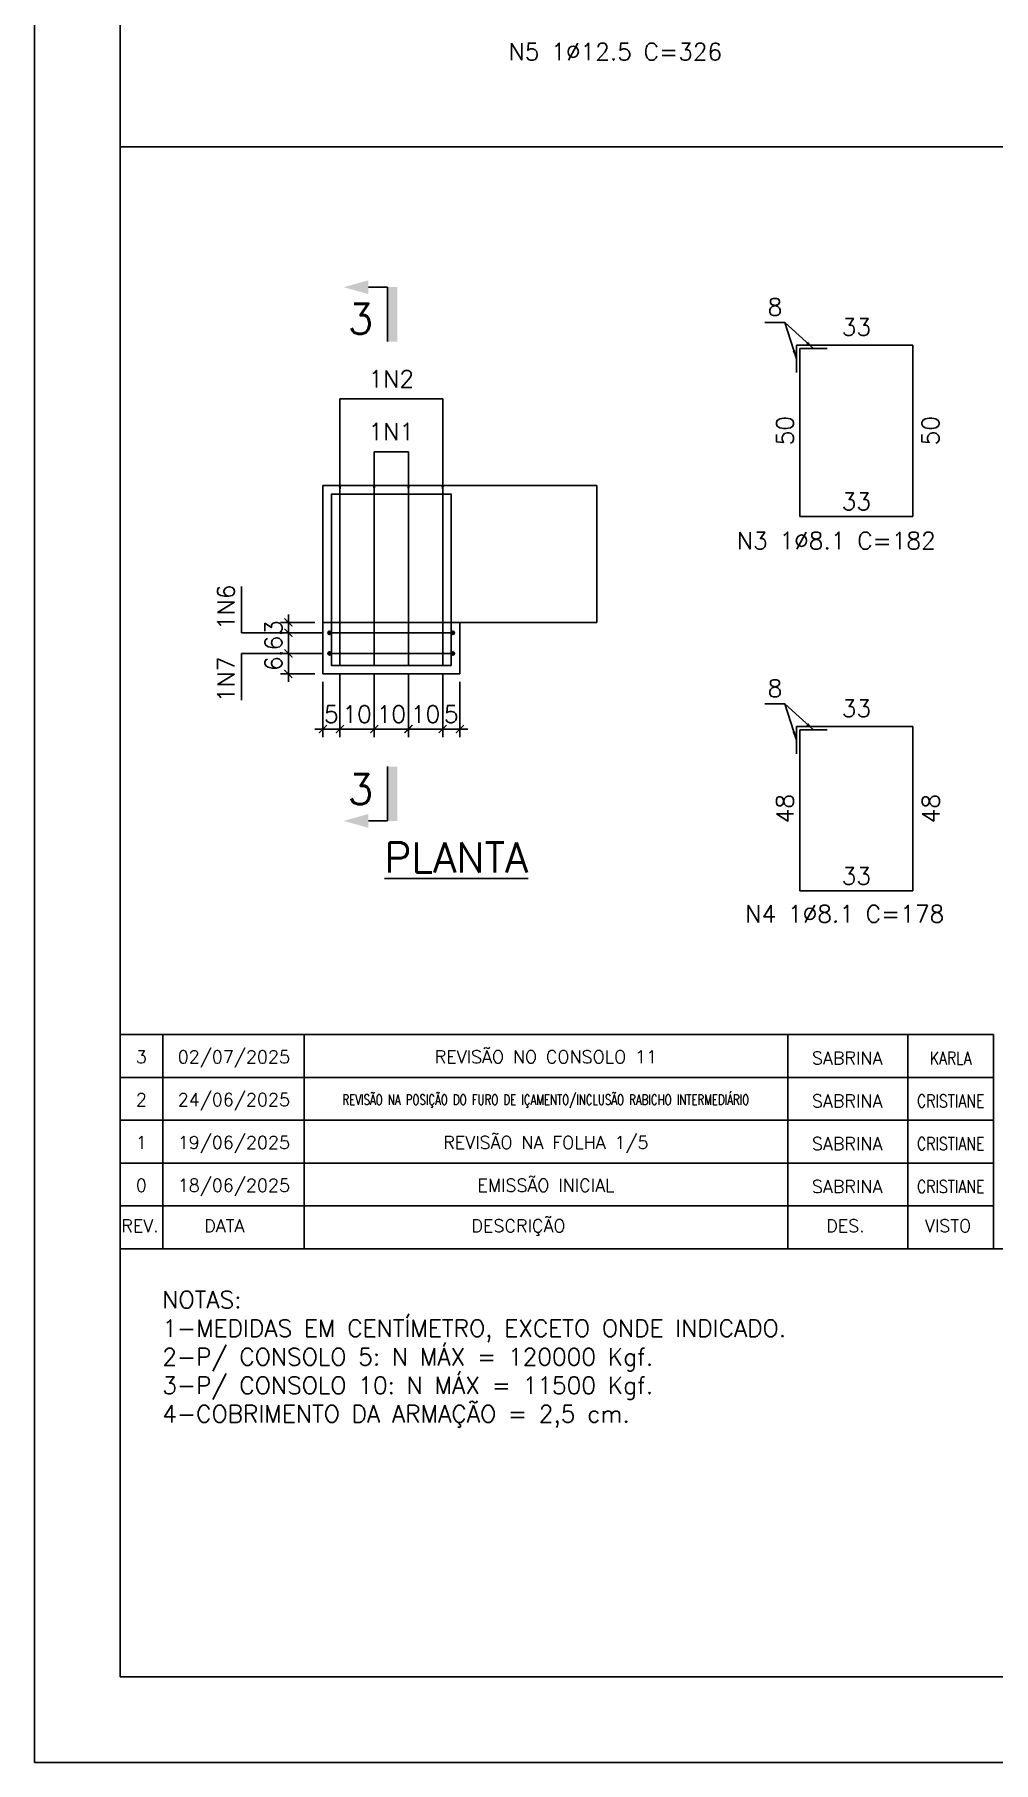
# Model space of a CAD drawing. Header units: centimetres. Extents: x 1658 to 19651, y 8082 to 11444.
# Drawn here: x 9541 to 10381, y 8294 to 9807 of the extents above; entities that cross this region are included whole.
import ezdxf
from ezdxf.enums import TextEntityAlignment as Align

# ---------------------------------------------------------------- set-up
doc = ezdxf.new("R2010")
doc.units = ezdxf.units.CM
doc.header["$LTSCALE"] = 50
doc.header["$MEASUREMENT"] = 0
doc.header["$PDMODE"] = 67
for name, color, linetype in [('FORMATO-PRECON', 2, 'Continuous'), ('HACHURAS-PRECON', 1, 'Continuous'), ('IND- CORTE-PRECON', 4, 'Continuous'), ('LINHA-01-PRECON', 1, 'Continuous'), ('LINHA-02-PRECON', 2, 'Continuous'), ('LINHA-04-PRECON', 4, 'Continuous'), ('TEXTO-35-PRECON', 5, 'Continuous'), ('X1', 2, 'Continuous')]:
    doc.layers.add(name, color=color, linetype=linetype)
doc.styles.add('PRECON-ROMANS', font='romans.shx')
doc.styles.add('ROMANS', font='ROMANS.SHX', dxfattribs={"oblique": 15, "height": 3})
doc.styles.get("Standard").update_dxf_attribs({"font": 'romans.shx'})
doc.dimstyles.new('ESC50-50', dxfattribs={"dimscale": 50, "dimtxt": 0.2, "dimasz": 0.15, "dimexe": 0.15, "dimexo": 0.15, "dimgap": 0.08, "dimtad": 1, "dimdec": 1, "dimzin": 12, "dimdsep": 46, "dimtxsty": 'Standard', "dimblk": 'ARCHTICK', "dimcen": 0.09, "dimdle": 0.15, "dimclrd": 256, "dimclre": 256, "dimclrt": 2, "dimazin": 3, "dimtfac": 1, "dimtdec": 1, "dimtmove": 1, "dimatfit": 2, "dimfxl": 0.15, "dimtolj": 1, "dimtzin": 0, "dimarcsym": 0})
doc.dimstyles.new('ESC75-25', dxfattribs={"dimscale": 0, "dimtxt": 15, "dimasz": 7, "dimexe": 7, "dimexo": 7, "dimgap": 5.5, "dimtad": 1, "dimdec": 1, "dimlfac": 0.333333, "dimdsep": 46, "dimtxsty": 'Standard', "dimblk": 'ARCHTICK', "dimcen": 0.1, "dimdle": 7, "dimclrd": 256, "dimclre": 256, "dimclrt": 2, "dimadec": 0, "dimazin": 0, "dimtfac": 1, "dimtdec": 1, "dimtix": 1, "dimtmove": 2, "dimatfit": 3, "dimfxl": 1, "dimarcsym": 0})

# ---------------------------------------------------------------- blocks, each defined once
blk = doc.blocks.new('A$C2E607E54')
at = {"layer": 'FORMATO-PRECON'}
blk.add_lwpolyline([(0, 4200), (2970, 4200), (2970, 0), (0, 0)], close=True, dxfattribs=at)
at = {"layer": 'FORMATO-PRECON', "color": 6}
blk.add_lwpolyline([(100, 3950), (2870, 3950), (2870, 100), (100, 100)], close=True, dxfattribs=at)
blk = doc.blocks.new('A$C6E105C5C')
at = {"layer": 'FORMATO-PRECON', "color": 6}
for q in [(1020, 50), (0, 0)]:
    blk.add_line((0, 50), q, dxfattribs=at)
at = {"layer": 'FORMATO-PRECON', "color": 3}
blk.add_lwpolyline([(0, 50), (1020, 50), (1020, 0), (0, 0)], close=True, dxfattribs=at)
at = {"layer": 'FORMATO-PRECON', "color": 1}
for points in [[(50, 50), (50, 0)], [(215, 50), (215, 0)], [(780, 50), (780, 0)], [(920, 50), (920, 0)]]:
    blk.add_lwpolyline(points, dxfattribs=at)
at = {"layer": 'FORMATO-PRECON', "style": 'ROMANS'}
for s, p in [('REV.', (1.3, 19.2)), ('DATA', (98.1, 19.2)), ('DESCRIÇÃO', (410.2, 19.2)), ('DES.', (824.6, 19.2)), ('VISTO', (940, 19.2))]:
    blk.add_text(s, height=15, dxfattribs=at).set_placement(p)
blk = doc.blocks.new('_ArchTick')
at = {"color": 0, "linetype": 'ByBlock', "const_width": 0.15}
blk.add_lwpolyline([(-0.5, -0.5), (0.5, 0.5)], dxfattribs=at)
blk = doc.blocks.new('*D194')
at = {"layer": 'Defpoints', "color": 0, "transparency": 16777216}
for p in [(9898.4, 9254.9), (9913.4, 9247.4), (9898.4, 9199.1)]:
    blk.add_point(p, dxfattribs=at)
at = {"layer": 'LINHA-01-PRECON', "lineweight": -2, "transparency": 16777216}
for p, q in [((9898.4, 9247.9), (9898.4, 9192.1)), ((9913.4, 9240.4), (9913.4, 9192.1)), ((9898.4, 9199.1), (9891.4, 9199.1)), ((9913.4, 9199.1), (9898.4, 9199.1)), ((9913.4, 9199.1), (9920.4, 9199.1))]:
    blk.add_line(p, q, dxfattribs=at)
at = {"layer": 'LINHA-01-PRECON', "lineweight": -2, "transparency": 16777216, "xscale": 7, "yscale": 7, "zscale": 7}
blk.add_blockref('_ArchTick', (9898.4, 9199.1), dxfattribs=at)
at = {"layer": 'LINHA-01-PRECON', "lineweight": -2, "transparency": 16777216, "xscale": 7, "yscale": 7, "zscale": 7, "rotation": 180}
blk.add_blockref('_ArchTick', (9913.4, 9199.1), dxfattribs=at)
at = {"layer": 'LINHA-01-PRECON', "color": 2, "transparency": 16777216, "insert": (9905.9, 9212.1), "char_height": 15, "attachment_point": 5}
blk.add_mtext('5', dxfattribs=at)
blk = doc.blocks.new('*D195')
at = {"layer": 'Defpoints', "color": 0, "transparency": 16777216}
for p in [(9793.4, 9247.4), (9808.4, 9254.9), (9793.4, 9199.1)]:
    blk.add_point(p, dxfattribs=at)
at = {"layer": 'LINHA-01-PRECON', "lineweight": -2, "transparency": 16777216}
for p, q in [((9808.4, 9247.9), (9808.4, 9192.1)), ((9793.4, 9240.4), (9793.4, 9192.1)), ((9793.4, 9199.1), (9786.4, 9199.1)), ((9808.4, 9199.1), (9793.4, 9199.1)), ((9808.4, 9199.1), (9815.4, 9199.1))]:
    blk.add_line(p, q, dxfattribs=at)
at = {"layer": 'LINHA-01-PRECON', "lineweight": -2, "transparency": 16777216, "xscale": 7, "yscale": 7, "zscale": 7}
blk.add_blockref('_ArchTick', (9793.4, 9199.1), dxfattribs=at)
at = {"layer": 'LINHA-01-PRECON', "lineweight": -2, "transparency": 16777216, "xscale": 7, "yscale": 7, "zscale": 7, "rotation": 180}
blk.add_blockref('_ArchTick', (9808.4, 9199.1), dxfattribs=at)
at = {"layer": 'LINHA-01-PRECON', "color": 2, "transparency": 16777216, "insert": (9800.9, 9212.1), "char_height": 15, "attachment_point": 5}
blk.add_mtext('5', dxfattribs=at)
blk = doc.blocks.new('*D178')
at = {"layer": 'Defpoints', "color": 0, "linetype": 'Continuous', "transparency": 16777216}
for p in [(10211.3, 9535.4), (10211.3, 9385.4), (10211.3, 9385.4)]:
    blk.add_point(p, dxfattribs=at)
at = {"layer": 'LINHA-01-PRECON', "color": 2, "linetype": 'Continuous', "transparency": 16777216, "insert": (10198.3, 9460.4), "char_height": 15, "attachment_point": 5, "rotation": 90}
blk.add_mtext('50', dxfattribs=at)
blk = doc.blocks.new('*D179')
at = {"layer": 'Defpoints', "color": 0, "linetype": 'Continuous', "transparency": 16777216}
for p in [(10211.3, 9385.4), (10310.3, 9385.4), (10310.3, 9385.4)]:
    blk.add_point(p, dxfattribs=at)
at = {"layer": 'LINHA-01-PRECON', "color": 2, "linetype": 'Continuous', "transparency": 16777216, "insert": (10260.8, 9398.4), "char_height": 15, "attachment_point": 5}
blk.add_mtext('33', dxfattribs=at)
blk = doc.blocks.new('*D180')
at = {"layer": 'Defpoints', "color": 0, "linetype": 'Continuous', "transparency": 16777216}
for p in [(10310.3, 9535.4), (10310.3, 9535.4), (10310.3, 9385.4)]:
    blk.add_point(p, dxfattribs=at)
at = {"layer": 'LINHA-01-PRECON', "color": 2, "linetype": 'Continuous', "transparency": 16777216, "insert": (10325.7, 9460.4), "char_height": 15, "attachment_point": 5, "rotation": 90}
blk.add_mtext('50', dxfattribs=at)
blk = doc.blocks.new('*D197')
at = {"layer": 'Defpoints', "color": 0, "transparency": 16777216}
for p in [(9838.4, 9254.9), (9868.4, 9254.9), (9868.4, 9199.1)]:
    blk.add_point(p, dxfattribs=at)
at = {"layer": 'LINHA-01-PRECON', "lineweight": -2, "transparency": 16777216}
for p, q in [((9838.4, 9247.9), (9838.4, 9192.1)), ((9868.4, 9247.9), (9868.4, 9192.1)), ((9838.4, 9199.1), (9831.4, 9199.1)), ((9838.4, 9199.1), (9868.4, 9199.1)), ((9868.4, 9199.1), (9875.4, 9199.1))]:
    blk.add_line(p, q, dxfattribs=at)
at = {"layer": 'LINHA-01-PRECON', "lineweight": -2, "transparency": 16777216, "xscale": 7, "yscale": 7, "zscale": 7}
blk.add_blockref('_ArchTick', (9838.4, 9199.1), dxfattribs=at)
at = {"layer": 'LINHA-01-PRECON', "lineweight": -2, "transparency": 16777216, "xscale": 7, "yscale": 7, "zscale": 7, "rotation": 180}
blk.add_blockref('_ArchTick', (9868.4, 9199.1), dxfattribs=at)
at = {"layer": 'LINHA-01-PRECON', "color": 2, "transparency": 16777216, "insert": (9853.4, 9212.1), "char_height": 15, "attachment_point": 5}
blk.add_mtext('10', dxfattribs=at)
blk = doc.blocks.new('*D203')
at = {"layer": 'Defpoints', "color": 0, "linetype": 'Continuous', "transparency": 16777216}
for p in [(10211.3, 9535.4), (10310.3, 9535.4), (10310.3, 9535.4)]:
    blk.add_point(p, dxfattribs=at)
at = {"layer": 'LINHA-01-PRECON', "color": 2, "linetype": 'Continuous', "transparency": 16777216, "insert": (10260.8, 9551.2), "char_height": 15, "attachment_point": 5}
blk.add_mtext('33', dxfattribs=at)
blk = doc.blocks.new('*D204')
at = {"layer": 'Defpoints', "color": 0, "linetype": 'Continuous', "transparency": 16777216}
for p in [(10211.3, 9201.4), (10211.3, 9057.4), (10211.3, 9057.4)]:
    blk.add_point(p, dxfattribs=at)
at = {"layer": 'LINHA-01-PRECON', "color": 2, "linetype": 'Continuous', "transparency": 16777216, "insert": (10198.3, 9129.4), "char_height": 15, "attachment_point": 5, "rotation": 90}
blk.add_mtext('48', dxfattribs=at)
blk = doc.blocks.new('*D205')
at = {"layer": 'Defpoints', "color": 0, "linetype": 'Continuous', "transparency": 16777216}
for p in [(10211.3, 9057.4), (10310.3, 9057.4), (10310.3, 9057.4)]:
    blk.add_point(p, dxfattribs=at)
at = {"layer": 'LINHA-01-PRECON', "color": 2, "linetype": 'Continuous', "transparency": 16777216, "insert": (10260.8, 9070.4), "char_height": 15, "attachment_point": 5}
blk.add_mtext('33', dxfattribs=at)
blk = doc.blocks.new('*D206')
at = {"layer": 'Defpoints', "color": 0, "linetype": 'Continuous', "transparency": 16777216}
for p in [(10310.3, 9201.4), (10310.3, 9201.4), (10310.3, 9057.4)]:
    blk.add_point(p, dxfattribs=at)
at = {"layer": 'LINHA-01-PRECON', "color": 2, "linetype": 'Continuous', "transparency": 16777216, "insert": (10326, 9129.4), "char_height": 15, "attachment_point": 5, "rotation": 90}
blk.add_mtext('48', dxfattribs=at)
blk = doc.blocks.new('*D207')
at = {"layer": 'Defpoints', "color": 0, "linetype": 'Continuous', "transparency": 16777216}
for p in [(10211.3, 9201.4), (10310.3, 9201.4), (10310.3, 9201.4)]:
    blk.add_point(p, dxfattribs=at)
at = {"layer": 'LINHA-01-PRECON', "color": 2, "linetype": 'Continuous', "transparency": 16777216, "insert": (10260.8, 9217.2), "char_height": 15, "attachment_point": 5}
blk.add_mtext('33', dxfattribs=at)
blk = doc.blocks.new('REV-A3-V')
at = {"layer": 'FORMATO-PRECON', "color": 1}
for p, q in [((780, 50), (780, 9.1)), ((920, 50), (920, 9.1))]:
    blk.add_line(p, q, dxfattribs=at)
for points in [[(1020, 50), (0, 50)], [(50, 9.1), (50, 50)], [(50, 50), (50, 0)], [(215, 9.1), (215, 50)], [(215, 50), (215, 0)], [(780, 50), (780, 0)], [(920, 50), (920, 0)]]:
    blk.add_lwpolyline(points, dxfattribs=at)
blk.add_lwpolyline([(1020, 0), (0, 0), (0, 50), (1020, 50)], close=True, dxfattribs=at)
at = {"layer": 'FORMATO-PRECON', "color": 2, "style": 'PRECON-ROMANS', "flags": 12}
for p in [(24.8, 24), (132.8, 24), (497.2, 24)]:
    blk.add_attdef('X', text='', height=15, dxfattribs=at).set_placement(p, align=Align.MIDDLE_CENTER)
at = {"layer": 'FORMATO-PRECON', "style": 'PRECON-ROMANS', "flags": 12}
for p in [(849.1, 22.6), (970, 22.6)]:
    blk.add_attdef('X', text='', height=15, dxfattribs=at).set_placement(p, align=Align.MIDDLE_CENTER)
blk = doc.blocks.new('*D261')
at = {"layer": 'Defpoints', "color": 0, "transparency": 16777216}
for p in [(9808.4, 9254.9), (9838.4, 9254.9), (9838.4, 9199.1)]:
    blk.add_point(p, dxfattribs=at)
at = {"layer": 'LINHA-01-PRECON', "lineweight": -2, "transparency": 16777216}
for p, q in [((9808.4, 9247.9), (9808.4, 9192.1)), ((9838.4, 9247.9), (9838.4, 9192.1)), ((9808.4, 9199.1), (9801.4, 9199.1)), ((9808.4, 9199.1), (9838.4, 9199.1)), ((9838.4, 9199.1), (9845.4, 9199.1))]:
    blk.add_line(p, q, dxfattribs=at)
at = {"layer": 'LINHA-01-PRECON', "lineweight": -2, "transparency": 16777216, "xscale": 7, "yscale": 7, "zscale": 7}
blk.add_blockref('_ArchTick', (9808.4, 9199.1), dxfattribs=at)
at = {"layer": 'LINHA-01-PRECON', "lineweight": -2, "transparency": 16777216, "xscale": 7, "yscale": 7, "zscale": 7, "rotation": 180}
blk.add_blockref('_ArchTick', (9838.4, 9199.1), dxfattribs=at)
at = {"layer": 'LINHA-01-PRECON', "color": 2, "transparency": 16777216, "insert": (9823.4, 9212.1), "char_height": 15, "attachment_point": 5}
blk.add_mtext('10', dxfattribs=at)
blk = doc.blocks.new('*D262')
at = {"layer": 'Defpoints', "color": 0, "transparency": 16777216}
for p in [(9868.4, 9254.9), (9898.4, 9254.9), (9868.4, 9199.1)]:
    blk.add_point(p, dxfattribs=at)
at = {"layer": 'LINHA-01-PRECON', "lineweight": -2, "transparency": 16777216}
for p, q in [((9868.4, 9247.9), (9868.4, 9192.1)), ((9898.4, 9247.9), (9898.4, 9192.1)), ((9868.4, 9199.1), (9861.4, 9199.1)), ((9898.4, 9199.1), (9868.4, 9199.1)), ((9898.4, 9199.1), (9905.4, 9199.1))]:
    blk.add_line(p, q, dxfattribs=at)
at = {"layer": 'LINHA-01-PRECON', "lineweight": -2, "transparency": 16777216, "xscale": 7, "yscale": 7, "zscale": 7}
blk.add_blockref('_ArchTick', (9868.4, 9199.1), dxfattribs=at)
at = {"layer": 'LINHA-01-PRECON', "lineweight": -2, "transparency": 16777216, "xscale": 7, "yscale": 7, "zscale": 7, "rotation": 180}
blk.add_blockref('_ArchTick', (9898.4, 9199.1), dxfattribs=at)
at = {"layer": 'LINHA-01-PRECON', "color": 2, "transparency": 16777216, "insert": (9883.4, 9212.1), "char_height": 15, "attachment_point": 5}
blk.add_mtext('10', dxfattribs=at)
blk = doc.blocks.new('*D263')
at = {"layer": 'Defpoints', "color": 0, "transparency": 16777216}
for p in [(9763.2, 9265.4), (9799.4, 9265.4), (9793.4, 9247.4)]:
    blk.add_point(p, dxfattribs=at)
at = {"layer": 'LINHA-01-PRECON', "lineweight": -2, "transparency": 16777216}
for p, q in [((9792.4, 9265.4), (9756.2, 9265.4)), ((9763.2, 9265.4), (9763.2, 9272.4)), ((9763.2, 9247.4), (9763.2, 9265.4)), ((9786.4, 9247.4), (9756.2, 9247.4)), ((9763.2, 9247.4), (9763.2, 9240.4))]:
    blk.add_line(p, q, dxfattribs=at)
at = {"layer": 'LINHA-01-PRECON', "lineweight": -2, "transparency": 16777216, "xscale": 7, "yscale": 7, "zscale": 7}
for p, rotation in [((9763.2, 9265.4), 270), ((9763.2, 9247.4), 90)]:
    blk.add_blockref('_ArchTick', p, dxfattribs=dict(at, rotation=rotation))
at = {"layer": 'LINHA-01-PRECON', "color": 2, "transparency": 16777216, "insert": (9750.2, 9256.4), "char_height": 15, "attachment_point": 5, "rotation": 90}
blk.add_mtext('6', dxfattribs=at)
blk = doc.blocks.new('*D264')
at = {"layer": 'Defpoints', "color": 0, "transparency": 16777216}
for p in [(9763.2, 9283.4), (9799.4, 9283.4), (9799.4, 9265.4)]:
    blk.add_point(p, dxfattribs=at)
at = {"layer": 'LINHA-01-PRECON', "lineweight": -2, "transparency": 16777216}
for p, q in [((9792.4, 9283.4), (9756.2, 9283.4)), ((9763.2, 9283.4), (9763.2, 9290.4)), ((9763.2, 9265.4), (9763.2, 9283.4)), ((9792.4, 9265.4), (9756.2, 9265.4)), ((9763.2, 9265.4), (9763.2, 9258.4))]:
    blk.add_line(p, q, dxfattribs=at)
at = {"layer": 'LINHA-01-PRECON', "lineweight": -2, "transparency": 16777216, "xscale": 7, "yscale": 7, "zscale": 7}
for p, rotation in [((9763.2, 9283.4), 270), ((9763.2, 9265.4), 90)]:
    blk.add_blockref('_ArchTick', p, dxfattribs=dict(at, rotation=rotation))
at = {"layer": 'LINHA-01-PRECON', "color": 2, "transparency": 16777216, "insert": (9750.2, 9274.4), "char_height": 15, "attachment_point": 5, "rotation": 90}
blk.add_mtext('6', dxfattribs=at)
blk = doc.blocks.new('*D265')
at = {"layer": 'Defpoints', "color": 0, "transparency": 16777216}
for p in [(9763.2, 9292.4), (9793.4, 9292.4), (9799.4, 9283.4)]:
    blk.add_point(p, dxfattribs=at)
at = {"layer": 'LINHA-01-PRECON', "lineweight": -2, "transparency": 16777216}
for p, q in [((9763.2, 9292.4), (9763.2, 9299.4)), ((9786.4, 9292.4), (9756.2, 9292.4)), ((9792.4, 9283.4), (9756.2, 9283.4)), ((9763.2, 9283.4), (9763.2, 9292.4)), ((9763.2, 9283.4), (9763.2, 9276.4))]:
    blk.add_line(p, q, dxfattribs=at)
at = {"layer": 'LINHA-01-PRECON', "lineweight": -2, "transparency": 16777216, "xscale": 7, "yscale": 7, "zscale": 7}
for p, rotation in [((9763.2, 9292.4), 270), ((9763.2, 9283.4), 90)]:
    blk.add_blockref('_ArchTick', p, dxfattribs=dict(at, rotation=rotation))
at = {"layer": 'LINHA-01-PRECON', "color": 2, "transparency": 16777216, "insert": (9750.2, 9287.9), "char_height": 15, "attachment_point": 5, "rotation": 90}
blk.add_mtext('3', dxfattribs=at)
blk = doc.blocks.new('IND-CORTE-')
at = {"layer": 'IND- CORTE-PRECON', "color": 1}
for p, q in [((-11.2, 63.5), (-33.6, 63.5)), ((-11.2, 0), (-11.2, 63.5))]:
    blk.add_line(p, q, dxfattribs=at)
for points in [[(-33.6, 71.5), (-62.5, 63.5), (-33.6, 55.4)], [(0, 0), (-11.2, 0), (0, 63.5), (-11.2, 63.5)]]:
    blk.add_solid(points, dxfattribs=at)
at = {"layer": 'IND- CORTE-PRECON', "linetype": 'Continuous', "style": 'ROMANS', "flags": 8}
blk.add_attdef('B', (-57.7, 9.1), '', height=35, dxfattribs=at)

msp = doc.modelspace()

# ---------------------------------------------------------------- hatches: boundary and pattern name
at = {"layer": 'LINHA-01-PRECON', "linetype": 'Continuous'}
h = msp.add_hatch(color=256, dxfattribs=at)
h.dxf.hatch_style = 1
edge = h.paths.add_edge_path()
edge.add_arc((9799.37, 9283.36), 1.5, 0, 360)
h = msp.add_hatch(color=256, dxfattribs=at)
h.dxf.hatch_style = 1
edge = h.paths.add_edge_path()
edge.add_arc((9907.38, 9283.36), 1.5, 0, 360)
h = msp.add_hatch(color=256, dxfattribs=at)
h.dxf.hatch_style = 1
edge = h.paths.add_edge_path()
edge.add_arc((9799.37, 9265.36), 1.5, 0, 360)
h = msp.add_hatch(color=256, dxfattribs=at)
h.dxf.hatch_style = 1
edge = h.paths.add_edge_path()
edge.add_arc((9907.38, 9265.36), 1.5, 0, 360)

# ---------------------------------------------------------------- linework, layer by layer
at = {"layer": 'FORMATO-PRECON', "color": 6}
msp.add_lwpolyline([(11693.36, 8743.94), (9615.86, 8743.94), (9615.86, 8368.94), (11693.36, 8368.94)], close=True, dxfattribs=at)
at = {"layer": 'LINHA-01-PRECON'}
msp.add_line((9615.86, 9708.92), (11693.36, 9708.92), dxfattribs=at)
at = {"layer": 'LINHA-01-PRECON', "linetype": 'Continuous'}
for centre in [(9799.37, 9283.36), (9907.38, 9283.36), (9799.37, 9265.36), (9907.38, 9265.36)]:
    msp.add_circle(centre, 1.5, dxfattribs=at)
at = {"layer": 'LINHA-02-PRECON'}
for p, q in [((9793.37, 9412.36), (9793.37, 9292.36)), ((10033.37, 9412.36), (9793.37, 9412.36)), ((10033.37, 9292.36), (10033.37, 9412.36)), ((9793.37, 9247.36), (9793.37, 9292.36)), ((9793.37, 9292.36), (10033.37, 9292.36)), ((9913.37, 9292.36), (9913.37, 9247.36)), ((9793.37, 9247.36), (9913.37, 9247.36))]:
    msp.add_line(p, q, dxfattribs=at)
at = {"layer": 'LINHA-04-PRECON'}
for p, q in [((10310.27, 9535.37), (10208.27, 9535.37)), ((10208.27, 9535.37), (10208.27, 9511.37)), ((10310.27, 9535.37), (10310.27, 9385.37)), ((10211.27, 9385.37), (10211.27, 9532.37)), ((10211.27, 9532.37), (10235.27, 9532.37)), ((9808.37, 9254.86), (9808.37, 9404.86)), ((9838.37, 9254.86), (9838.37, 9404.86)), ((9868.38, 9254.86), (9868.38, 9404.86)), ((9898.38, 9254.86), (9898.38, 9404.86)), ((10310.27, 9385.37), (10211.27, 9385.37)), ((9800.87, 9283.36), (9905.88, 9283.36)), ((9800.87, 9265.36), (9905.88, 9265.36)), ((10310.27, 9201.38), (10208.27, 9201.38)), ((10208.27, 9201.38), (10208.27, 9177.38)), ((10211.27, 9057.38), (10211.27, 9198.38)), ((10211.27, 9198.38), (10235.27, 9198.38)), ((10310.27, 9201.38), (10310.27, 9057.38)), ((10310.27, 9057.38), (10211.27, 9057.38))]:
    msp.add_line(p, q, dxfattribs=at)
msp.add_lwpolyline([(9905.87, 9254.86), (9800.87, 9254.86), (9800.87, 9404.86), (9905.87, 9404.86)], close=True, dxfattribs=at)

# ---------------------------------------------------------------- block references
at = {"color": 1}
ref = msp.add_blockref('REV-A3-V', (9615.86, 8893.94), dxfattribs=dict(at, xscale=0.749999976233481, yscale=0.749999976233481, zscale=0.749999976233481, rotation=359.9999999942736))
ref.add_attrib('X', '3', dxfattribs={"layer": 'FORMATO-PRECON', "color": 2, "height": 11.25, "rotation": 360, "style": 'PRECON-ROMANS', "flags": 12}).set_placement((9634.42, 8911.96), align=Align.MIDDLE_CENTER)
ref.add_attrib('X', '02/07/2025', dxfattribs={"layer": 'FORMATO-PRECON', "color": 2, "height": 11.25, "rotation": 360, "style": 'PRECON-ROMANS', "flags": 12}).set_placement((9715.44, 8911.96), align=Align.MIDDLE_CENTER)
ref.add_attrib('X', 'REVISÃO NO CONSOLO 11', dxfattribs={"layer": 'FORMATO-PRECON', "color": 2, "height": 11.25, "rotation": 360, "style": 'PRECON-ROMANS', "flags": 12}).set_placement((9988.77, 8911.96), align=Align.MIDDLE_CENTER)
ref.add_attrib('X', 'SABRINA', dxfattribs={"layer": 'FORMATO-PRECON', "height": 11.25, "rotation": 360, "style": 'PRECON-ROMANS', "flags": 12}).set_placement((10252.7, 8910.86), align=Align.MIDDLE_CENTER)
ref.add_attrib('X', 'KARLA', dxfattribs={"layer": 'FORMATO-PRECON', "height": 11.25, "rotation": 360, "style": 'PRECON-ROMANS', "width": 0.8, "flags": 12}).set_placement((10343.38, 8910.86), align=Align.MIDDLE_CENTER)
ref = msp.add_blockref('REV-A3-V', (9615.86, 8856.44), dxfattribs=dict(at, xscale=0.749999976233481, yscale=0.749999976233481, zscale=0.749999976233481, rotation=359.9999999942736))
ref.add_attrib('X', '2', dxfattribs={"layer": 'FORMATO-PRECON', "color": 2, "height": 11.25, "rotation": 360, "style": 'PRECON-ROMANS', "flags": 12}).set_placement((9634.42, 8874.46), align=Align.MIDDLE_CENTER)
ref.add_attrib('X', '24/06/2025', dxfattribs={"layer": 'FORMATO-PRECON', "color": 2, "height": 11.25, "rotation": 360, "style": 'PRECON-ROMANS', "flags": 12}).set_placement((9715.44, 8874.46), align=Align.MIDDLE_CENTER)
ref.add_attrib('X', 'REVISÃO NA POSIÇÃO DO FURO DE IÇAMENTO/INCLUSÃO RABICHO INTERMEDIÁRIO', dxfattribs={"layer": 'FORMATO-PRECON', "color": 2, "height": 9, "rotation": 360, "style": 'PRECON-ROMANS', "width": 0.725, "flags": 12}).set_placement((9988.77, 8874.46), align=Align.MIDDLE_CENTER)
ref.add_attrib('X', 'SABRINA', dxfattribs={"layer": 'FORMATO-PRECON', "height": 11.25, "rotation": 360, "style": 'PRECON-ROMANS', "flags": 12}).set_placement((10252.7, 8873.36), align=Align.MIDDLE_CENTER)
ref.add_attrib('X', 'CRISTIANE', dxfattribs={"layer": 'FORMATO-PRECON', "height": 11.25, "rotation": 360, "style": 'PRECON-ROMANS', "width": 0.8, "flags": 12}).set_placement((10343.38, 8873.36), align=Align.MIDDLE_CENTER)
ref = msp.add_blockref('REV-A3-V', (9615.86, 8818.94), dxfattribs=dict(at, xscale=0.749999976233481, yscale=0.749999976233481, zscale=0.749999976233481, rotation=359.9999999942736))
ref.add_attrib('X', '1', dxfattribs={"layer": 'FORMATO-PRECON', "color": 2, "height": 11.25, "rotation": 360, "style": 'PRECON-ROMANS', "flags": 12}).set_placement((9634.42, 8836.96), align=Align.MIDDLE_CENTER)
ref.add_attrib('X', '19/06/2025', dxfattribs={"layer": 'FORMATO-PRECON', "color": 2, "height": 11.25, "rotation": 360, "style": 'PRECON-ROMANS', "flags": 12}).set_placement((9715.44, 8836.96), align=Align.MIDDLE_CENTER)
ref.add_attrib('X', 'REVISÃO NA FOLHA 1/5', dxfattribs={"layer": 'FORMATO-PRECON', "color": 2, "height": 11.25, "rotation": 360, "style": 'PRECON-ROMANS', "flags": 12}).set_placement((9988.77, 8836.96), align=Align.MIDDLE_CENTER)
ref.add_attrib('X', 'SABRINA', dxfattribs={"layer": 'FORMATO-PRECON', "height": 11.25, "rotation": 360, "style": 'PRECON-ROMANS', "flags": 12}).set_placement((10252.7, 8835.86), align=Align.MIDDLE_CENTER)
ref.add_attrib('X', 'CRISTIANE', dxfattribs={"layer": 'FORMATO-PRECON', "height": 11.25, "rotation": 360, "style": 'PRECON-ROMANS', "width": 0.8, "flags": 12}).set_placement((10343.38, 8835.86), align=Align.MIDDLE_CENTER)
ref = msp.add_blockref('REV-A3-V', (9615.86, 8781.44), dxfattribs=dict(at, xscale=0.749999976233481, yscale=0.749999976233481, zscale=0.749999976233481, rotation=359.9999999942736))
ref.add_attrib('X', '0', dxfattribs={"layer": 'FORMATO-PRECON', "color": 2, "height": 11.25, "rotation": 360, "style": 'PRECON-ROMANS', "flags": 12}).set_placement((9634.42, 8799.46), align=Align.MIDDLE_CENTER)
ref.add_attrib('X', '18/06/2025', dxfattribs={"layer": 'FORMATO-PRECON', "color": 2, "height": 11.25, "rotation": 360, "style": 'PRECON-ROMANS', "flags": 12}).set_placement((9715.44, 8799.46), align=Align.MIDDLE_CENTER)
ref.add_attrib('X', 'EMISSÃO INICIAL', dxfattribs={"layer": 'FORMATO-PRECON', "color": 2, "height": 11.25, "rotation": 360, "style": 'PRECON-ROMANS', "flags": 12}).set_placement((9988.77, 8799.46), align=Align.MIDDLE_CENTER)
ref.add_attrib('X', 'SABRINA', dxfattribs={"layer": 'FORMATO-PRECON', "height": 11.25, "rotation": 360, "style": 'PRECON-ROMANS', "flags": 12}).set_placement((10252.7, 8798.36), align=Align.MIDDLE_CENTER)
ref.add_attrib('X', 'CRISTIANE', dxfattribs={"layer": 'FORMATO-PRECON', "height": 11.25, "rotation": 360, "style": 'PRECON-ROMANS', "width": 0.8, "flags": 12}).set_placement((10343.38, 8798.36), align=Align.MIDDLE_CENTER)
at = {"color": 1, "xscale": 0.749999976233481, "yscale": 0.749999976233481, "zscale": 0.749999976233481, "rotation": 359.9999999942736}
msp.add_blockref('A$C6E105C5C', (9615.86, 8743.94), dxfattribs=at)
at = {"layer": 'HACHURAS-PRECON', "xscale": 0.7499999999999996, "yscale": 0.7499999999999996, "zscale": 0.7499999999999996}
msp.add_blockref('A$C2E607E54', (9540.86, 8293.94), dxfattribs=at)
at = {"layer": 'TEXTO-35-PRECON', "linetype": 'ByBlock'}
ref = msp.add_blockref('IND-CORTE-', (9858.51, 9538.51), dxfattribs=dict(at, xscale=0.75, yscale=0.75, zscale=0.75))
ref.add_attrib('B', '3', (9815.22, 9545.3), dxfattribs={"layer": 'IND- CORTE-PRECON', "color": 5, "linetype": 'Continuous', "height": 26.25, "style": 'ROMANS', "flags": 8})
ref = msp.add_blockref('IND-CORTE-', (9858.51, 9166.23), dxfattribs=dict(at, xscale=-0.75, yscale=0.75, zscale=0.75, rotation=180))
ref.add_attrib('B', '3', (9815.22, 9133.19), dxfattribs={"layer": 'IND- CORTE-PRECON', "color": 5, "linetype": 'Continuous', "height": 26.25, "style": 'ROMANS', "flags": 8})

# ---------------------------------------------------------------- texts
at = {"layer": 'LINHA-01-PRECON', "color": 2, "linetype": 'Continuous', "char_height": 15, "attachment_point": 5}
for s, insert in [('8', (10189.49, 9568.75)), ('1N2', (9853.37, 9505.77)), ('1N1', (9853.37, 9459.52)), ('8', (10189.49, 9234.77))]:
    msp.add_mtext(s, dxfattribs=dict(at, insert=insert))
at = {"layer": 'LINHA-01-PRECON', "color": 2, "linetype": 'Continuous', "char_height": 15, "attachment_point": 5, "rotation": 90}
for s, insert in [('1N6', (9708.54, 9305.78)), ('1N7', (9708.54, 9242.6))]:
    msp.add_mtext(s, dxfattribs=dict(at, insert=insert))
at = {"layer": 'LINHA-01-PRECON', "color": 4, "insert": (9910.31, 9086.5), "char_height": 26.25, "attachment_point": 5}
msp.add_mtext('{\\LPLANTA}', dxfattribs=at)
at = {"layer": 'LINHA-01-PRECON', "color": 2, "insert": (9652.78, 8706.77), "char_height": 15, "attachment_point": 1}
msp.add_mtext('\\A1;{\\C3;NOTAS:\\P}1-MEDIDAS EM CENTÍMETRO, EXCETO ONDE INDICADO.{\\H2.02381x; }\\P2-P/ CONSOLO 5: N MÁX = 120000 Kgf.{\\H1.84921x; }\\P3-P/ CONSOLO 10: N MÁX = 11500 Kgf.{\\H1.90741x; }\\P4-COBRIMENTO DA ARMAÇÃO = 2,5 cm.{\\H1.88801x; }', dxfattribs=at)
at = {"layer": 'X1', "style": 'PRECON-ROMANS'}
for s, p in [('N5 1%%C12.5 C=326', (9956.15, 9784.86)), ('N3 1%%C8.1 C=182', (10156.09, 9356.56)), ('N4 1%%C8.1 C=178', (10163.53, 9029.69))]:
    msp.add_text(s, height=15, dxfattribs=at).set_placement(p)

# ---------------------------------------------------------------- dimensions: what is measured, and where the dimension line sits
at = {"layer": 'LINHA-01-PRECON', "linetype": 'Continuous'}
for base, p1, p2, angle, picture, middle in [((10310.27, 9535.37), (10211.27, 9535.37), (10310.27, 9535.37), 180, '*D203', (10260.77, 9551.17)), ((10310.27, 9535.37), (10310.27, 9385.37), (10310.27, 9535.37), 90, '*D180', (10325.73, 9460.37)), ((10310.27, 9201.38), (10211.27, 9201.38), (10310.27, 9201.38), 180, '*D207', (10260.77, 9217.19)), ((10310.27, 9201.38), (10310.27, 9057.38), (10310.27, 9201.38), 90, '*D206', (10326.04, 9129.38))]:
    dim = msp.add_linear_dim(base=base, p1=p1, p2=p2, angle=angle, dimstyle='ESC75-25', override={"dimscale": 1, "dimse1": 1, "dimse2": 1, "dimsd1": 1, "dimsd2": 1}, dxfattribs=at)
    dim.commit()
    dim.dimension.update_dxf_attribs({"geometry": picture, "text_midpoint": middle, "dimtype": 160})
for base, p1, p2, angle, picture, middle in [((10211.27, 9385.37), (10211.27, 9535.37), (10211.27, 9385.37), 90, '*D178', (10198.27, 9460.37)), ((10310.27, 9385.37), (10211.27, 9385.37), (10310.27, 9385.37), 180, '*D179', (10260.77, 9398.37)), ((10211.27, 9057.38), (10211.27, 9201.38), (10211.27, 9057.38), 90, '*D204', (10198.27, 9129.38)), ((10310.27, 9057.38), (10211.27, 9057.38), (10310.27, 9057.38), 180, '*D205', (10260.77, 9070.38))]:
    dim = msp.add_linear_dim(base=base, p1=p1, p2=p2, angle=angle, dimstyle='ESC75-25', override={"dimscale": 1, "dimse1": 1, "dimse2": 1, "dimsd1": 1, "dimsd2": 1}, dxfattribs=at)
    dim.commit()
    dim.dimension.update_dxf_attribs({"geometry": picture, "text_midpoint": middle})
at = {"layer": 'LINHA-01-PRECON'}
for base, p1, p2, angle, picture, middle in [((9763.25, 9292.36), (9799.37, 9283.36), (9793.37, 9292.36), 270, '*D265', (9750.25, 9287.86)), ((9763.25, 9283.36), (9799.37, 9265.36), (9799.37, 9283.36), 270, '*D264', (9750.25, 9274.36)), ((9763.25, 9265.36), (9793.37, 9247.36), (9799.37, 9265.36), 270, '*D263', (9750.25, 9256.36)), ((9868.38, 9199.1), (9838.37, 9254.86), (9868.38, 9254.86), 180, '*D197', (9853.37, 9212.1)), ((9868.38, 9199.1), (9898.37, 9254.86), (9868.38, 9254.86), 180, '*D262', (9883.37, 9212.1))]:
    dim = msp.add_linear_dim(base=base, p1=p1, p2=p2, angle=angle, dimstyle='ESC75-25', override={"dimscale": 1}, dxfattribs=at)
    dim.commit()
    dim.dimension.update_dxf_attribs({"geometry": picture, "text_midpoint": middle})
for base, p1, p2, picture, middle in [((9793.37, 9199.1), (9808.37, 9254.86), (9793.37, 9247.36), '*D195', (9800.87, 9212.1)), ((9838.37, 9199.1), (9808.37, 9254.86), (9838.37, 9254.86), '*D261', (9823.37, 9212.1)), ((9898.38, 9199.1), (9913.37, 9247.36), (9898.38, 9254.86), '*D194', (9905.87, 9212.1))]:
    dim = msp.add_linear_dim(base=base, p1=p1, p2=p2, dimstyle='ESC75-25', override={"dimscale": 1}, dxfattribs=at)
    dim.commit()
    dim.dimension.update_dxf_attribs({"geometry": picture, "text_midpoint": middle})

# ---------------------------------------------------------------- leaders
for points in [[(10208.27, 9523.37), (10198.16, 9555.16), (10180.47, 9555.16)], [(10223.27, 9532.37), (10198.16, 9555.16)], [(9808.37, 9404.86), (9808.37, 9488.22)], [(9898.38, 9404.86), (9898.38, 9488.22), (9808.37, 9488.22)], [(9838.37, 9404.86), (9838.37, 9441.97), (9868.38, 9441.97)], [(9868.38, 9404.86), (9868.38, 9441.97)], [(9763.25, 9283.36), (9722.28, 9283.36), (9722.28, 9324.05)], [(9763.25, 9265.36), (9722.28, 9265.36), (9722.28, 9224.33)], [(10208.27, 9189.38), (10198.16, 9221.18), (10180.47, 9221.18)], [(10223.27, 9198.38), (10198.16, 9221.18)]]:
    msp.add_leader(points, dimstyle='ESC50-50', override={"dimgap": 0.08, "dimtad": 1}, dxfattribs=at)

doc.saveas('drawing.dxf')
